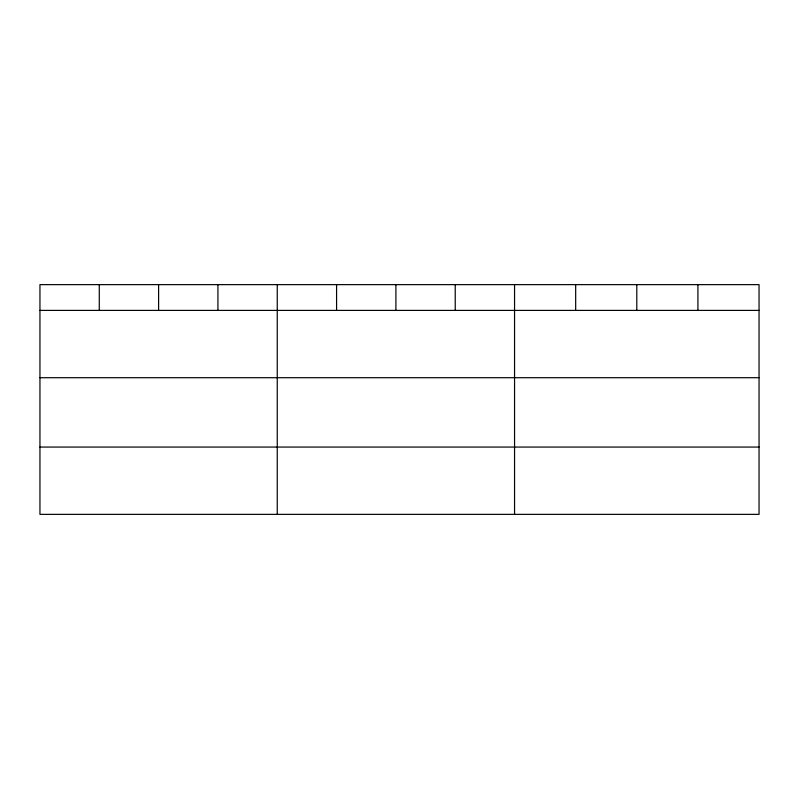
<?xml version="1.0" encoding="UTF-8"?>
<svg xmlns="http://www.w3.org/2000/svg" width="799" height="799" viewBox="0 0 799 799"><rect width="100%" height="100%" fill="white"/><g stroke="black" fill="none" stroke-linecap="round" stroke-linejoin="round"><path stroke-width="1.2" d="M759.05 377.707L759.05 284.634L39.95 284.634L39.95 514.366L759.05 514.366L759.05 377.707L39.95 377.707M39.95 310.402L759.05 310.402M39.95 447.06L759.05 447.06M697.926 284.634L697.926 310.402M636.803 284.634L636.803 310.402M575.679 284.634L575.679 310.402M514.556 284.634L514.556 514.366M455.23 284.634L455.23 310.402M395.904 284.634L395.904 310.402M336.579 284.634L336.579 310.402M277.253 284.634L277.253 514.366M217.927 284.634L217.927 310.402M158.602 284.634L158.602 310.402M99.276 284.634L99.276 310.402"/></g></svg>
